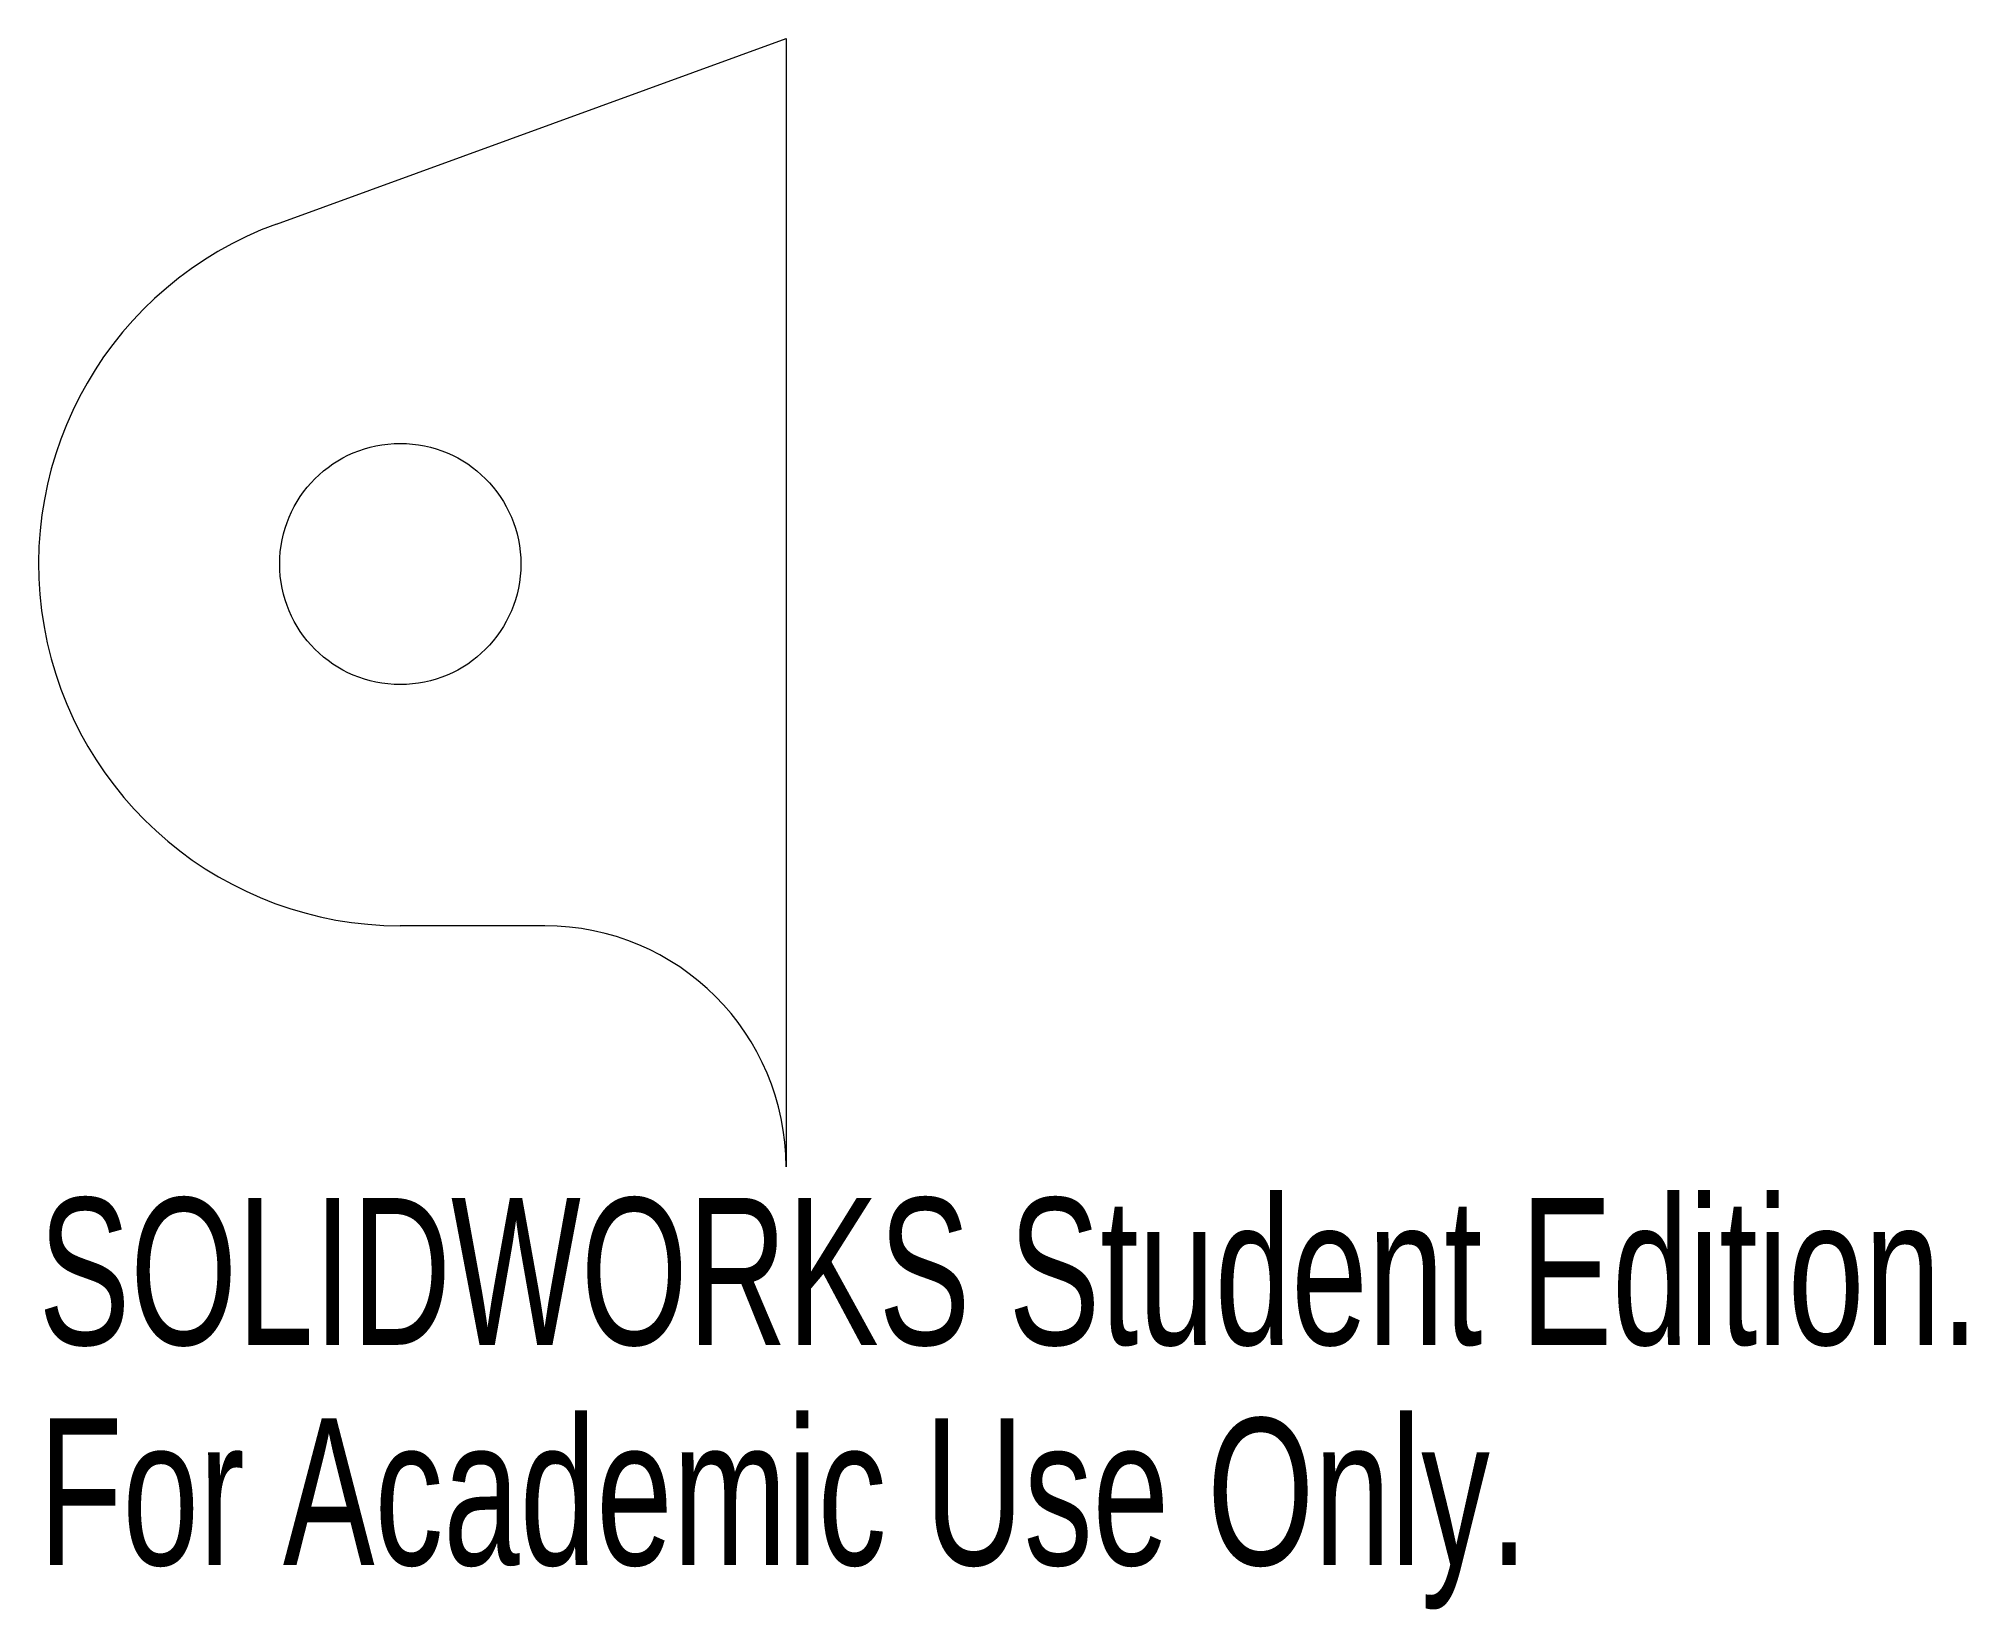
# Model space of a CAD drawing. Header units: millimetres. Extents: x -252.1 to -188.6, y -11 to 40.7.
import ezdxf

# ---------------------------------------------------------------- set-up
doc = ezdxf.new("R2010")
doc.units = ezdxf.units.MM
doc.styles.add('SLDTEXTSTYLE0', font='TXT', dxfattribs={"width": 0.7})

msp = doc.modelspace()

# ---------------------------------------------------------------- linework, layer by layer
at = {"color": 7, "linetype": 'Continuous', "lineweight": 15}
for p, q in [((-244.272, 34.55), (-227.5, 40.654)), ((-227.5, 40.654), (-227.5, 3.518)), ((-235.438, 11.455), (-240.2, 11.455))]:
    msp.add_line(p, q, dxfattribs=at)
msp.add_circle((-240.2, 23.362), 3.969, dxfattribs=at)
for centre, radius, start, end in [((-240.2, 23.362), 11.906, 110, 270), ((-235.438, 3.518), 7.938, 0, 90)]:
    msp.add_arc(centre, radius, start, end, dxfattribs=at)

# ---------------------------------------------------------------- texts
at = {"color": 7, "linetype": 'Continuous', "char_height": 4.83362, "attachment_point": 1, "style": 'SLDTEXTSTYLE0'}
for s, insert in [('SOLIDWORKS Student Edition.', (-252.106, 2.498)), ('For Academic Use Only.', (-252.106, -4.752))]:
    msp.add_mtext(s, dxfattribs=dict(at, insert=insert))

doc.saveas('drawing.dxf')
